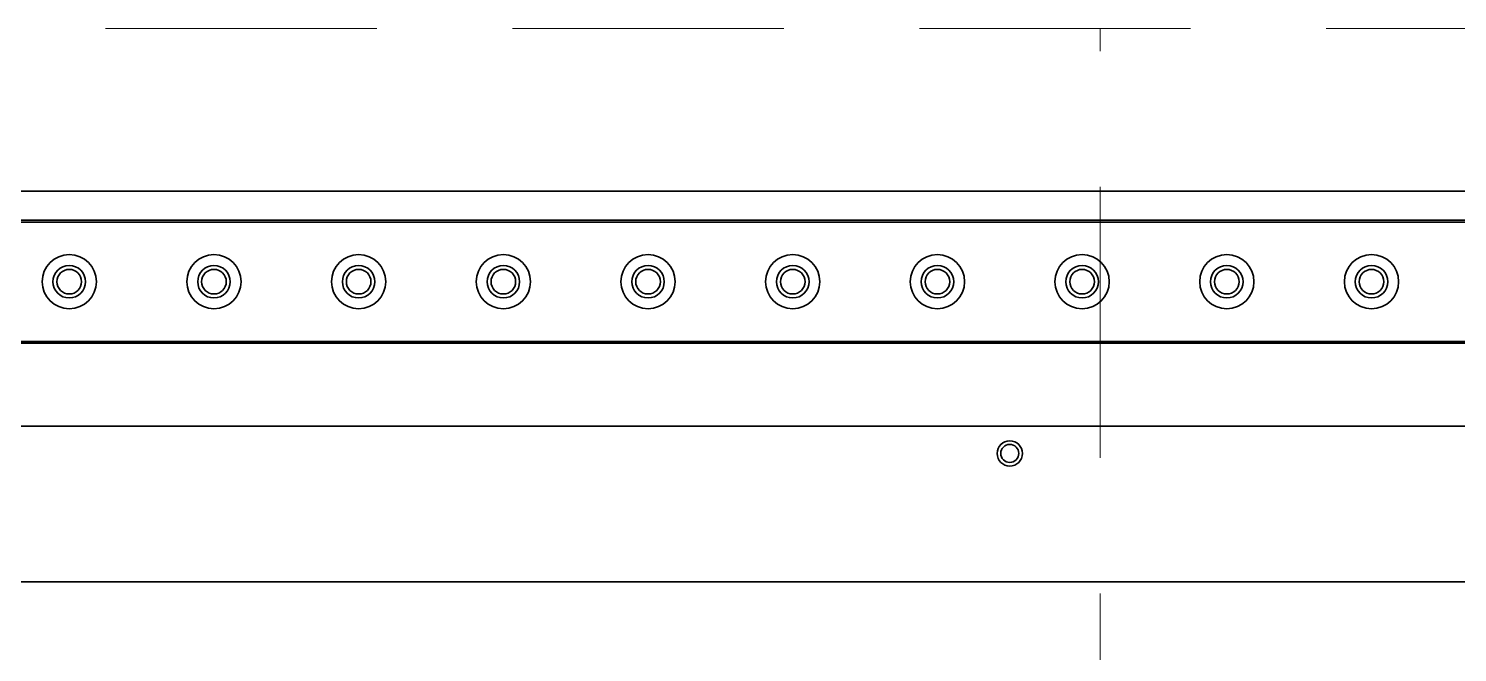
# Model space of a CAD drawing. Header units: inches. Extents: x 16559 to 58559, y 6500 to 36200.
# Drawn here: x 35173.3 to 35568.3, y 23091.7 to 23264.2 of the extents above; entities that cross this region are included whole.
import ezdxf

# ---------------------------------------------------------------- set-up
doc = ezdxf.new("R2010")
doc.units = ezdxf.units.IN
doc.header["$LTSCALE"] = 300
doc.linetypes.add('NASCOSTA', pattern=[0.375, 0.25, -0.125])
doc.layers.add('GUIDE', color=4, linetype='Continuous', lineweight=35)
doc.layers.add('MACCHINA', color=40, linetype='Continuous')

# ---------------------------------------------------------------- blocks, each defined once
blk = doc.blocks.new('A$C4fed211f')
at = {"layer": 'MACCHINA', "color": 254, "linetype": 'NASCOSTA', "lineweight": 5}
for p, q in [((-775, 380), (775, 380)), ((-275, -188.73), (-275, 380))]:
    blk.add_line(p, q, dxfattribs=at)
blk = doc.blocks.new('A$C8cf30650')
at = {"layer": 'GUIDE'}
for p, q in [((4100, 335), (100, 335)), ((3980, 327), (-20, 327)), ((3980, 326.5), (-20, 326.5)), ((3980, 293.5), (-20, 293.5)), ((4100, 293), (-20, 293)), ((2102, 270), (4098, 270)), ((100, 227), (4100, 227))]:
    blk.add_line(p, q, dxfattribs=at)
for centre, radius in [((2440, 310), 7.5), ((2480, 310), 7.5), ((2520, 310), 7.5), ((2560, 310), 7.5), ((2600, 310), 7.5), ((2640, 310), 7.5), ((2680, 310), 7.5), ((2720, 310), 7.5), ((2760, 310), 7.5), ((2800, 310), 7.5), ((2440, 310), 4.5), ((2440, 310), 3.4), ((2480, 310), 4.5), ((2480, 310), 3.4), ((2520, 310), 4.5), ((2520, 310), 3.4), ((2560, 310), 4.5), ((2560, 310), 3.4), ((2600, 310), 4.5), ((2600, 310), 3.4), ((2640, 310), 4.5), ((2640, 310), 3.4), ((2680, 310), 4.5), ((2680, 310), 3.4), ((2720, 310), 4.5), ((2720, 310), 3.4), ((2760, 310), 4.5), ((2760, 310), 3.4), ((2800, 310), 4.5), ((2800, 310), 3.4), ((2700, 262.5), 3.5), ((2700, 262.5), 2.5)]:
    blk.add_circle(centre, radius, dxfattribs=at)

msp = doc.modelspace()

# ---------------------------------------------------------------- block references
at = {"layer": 'GUIDE'}
msp.add_blockref('A$C8cf30650', (32744.563, 22884.213), dxfattribs=at)
at = {"layer": 'MACCHINA'}
msp.add_blockref('A$C4fed211f', (35744.563, 22884.213), dxfattribs=at)

doc.saveas('drawing.dxf')
